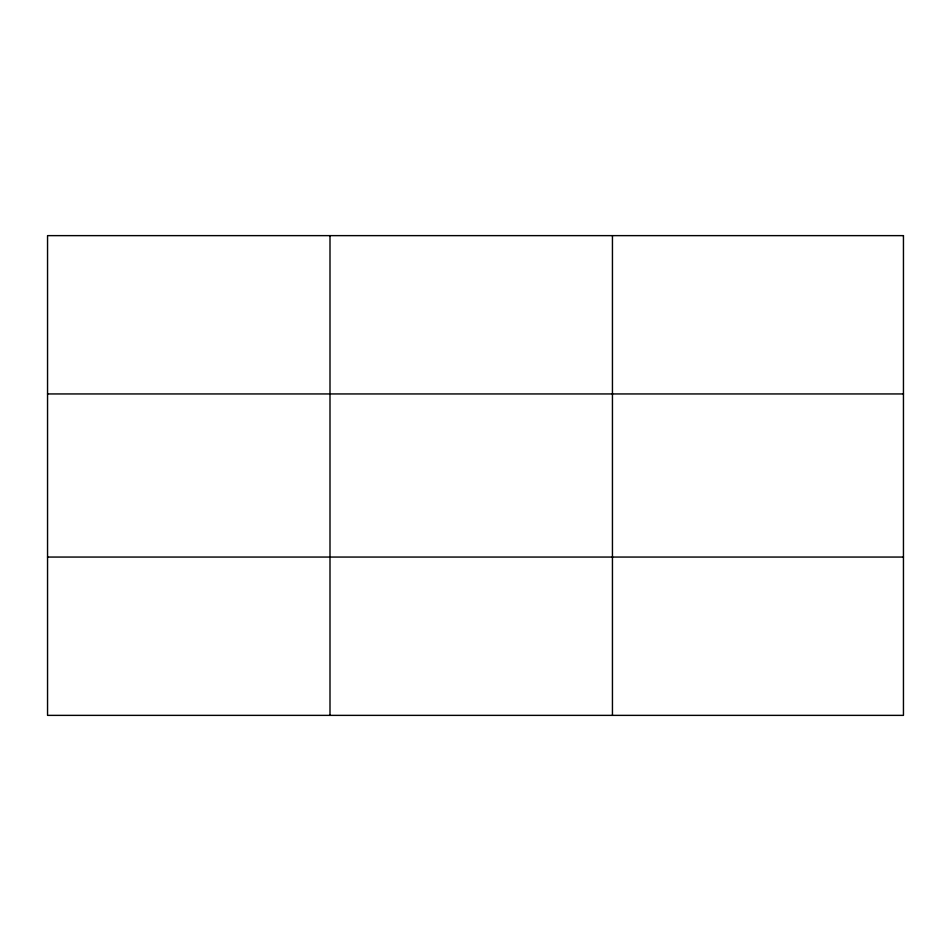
<?xml version="1.0" encoding="UTF-8"?>
<svg xmlns="http://www.w3.org/2000/svg" width="951" height="951" viewBox="0 0 951 951"><rect width="100%" height="100%" fill="white"/><g stroke="black" fill="none" stroke-linecap="round" stroke-linejoin="round"><path stroke-width="1.43" d="M329.997 715.366L329.997 235.634M612.444 715.366L612.444 235.634M47.55 393.94L903.45 393.94M47.55 557.06L903.45 557.06M903.45 235.634L903.45 715.366L47.55 715.366L47.55 235.634L903.45 235.634"/></g></svg>
